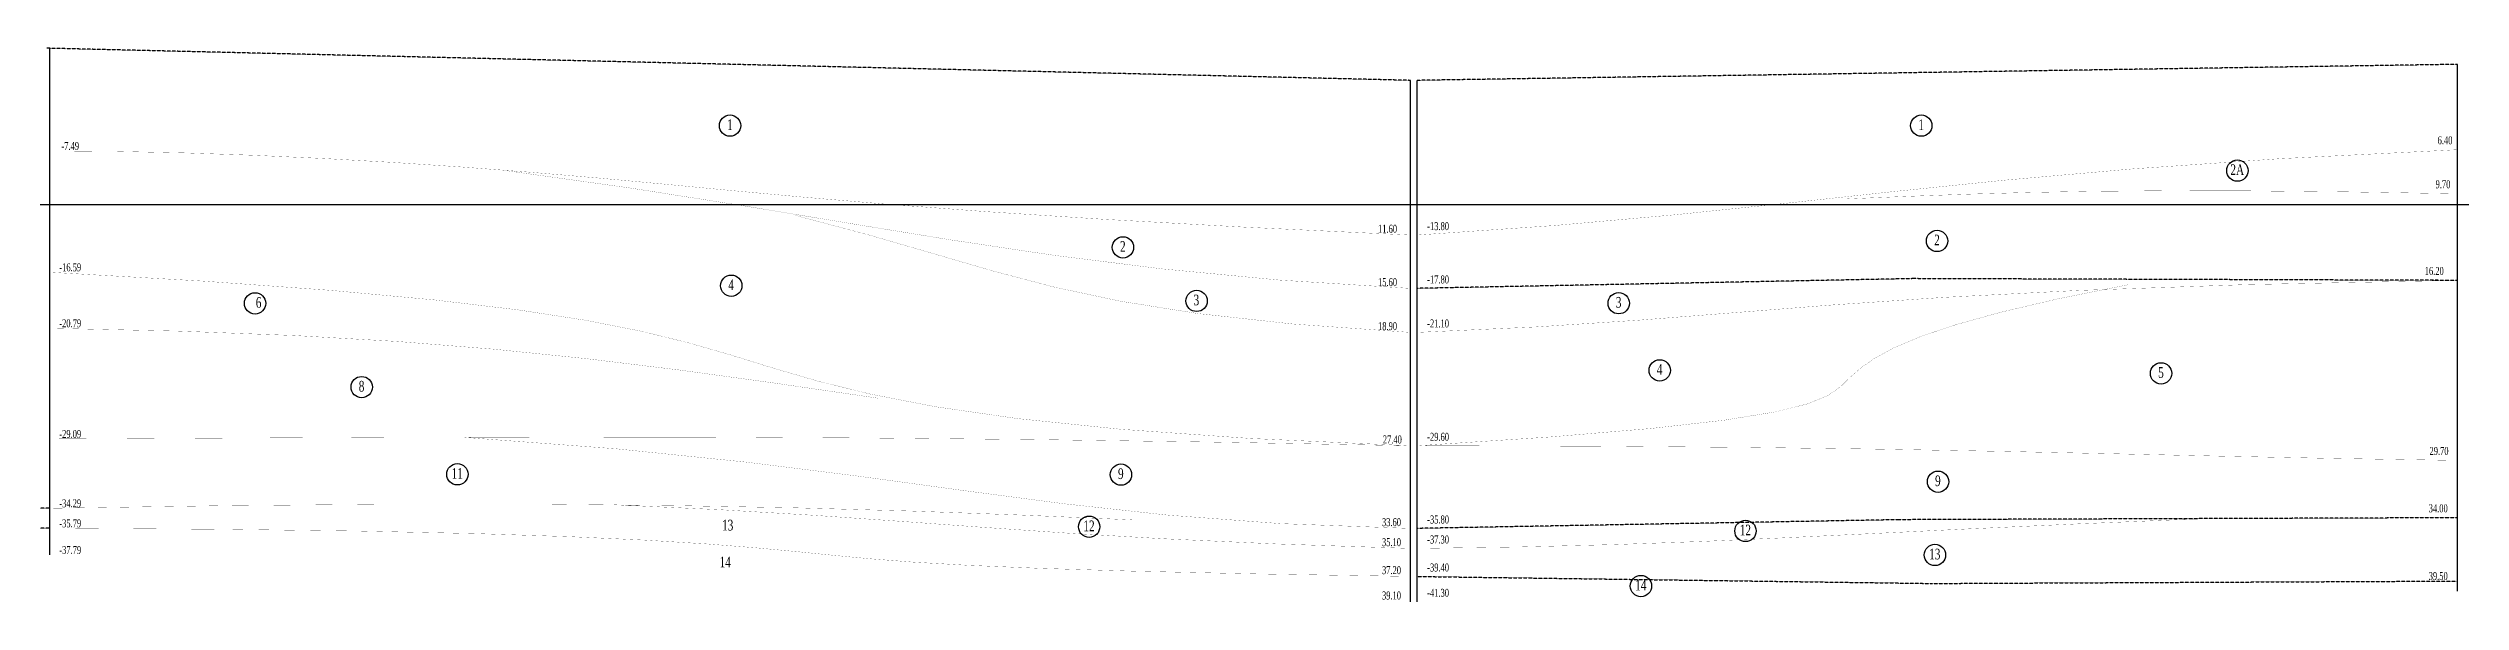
# Model space of a CAD drawing. Extents: x -57534 to 10615, y -13723 to 96319.
# Drawn here: x -36792 to -18704, y 15865 to 20016 of the extents above; entities that cross this region are included whole.
import ezdxf
from ezdxf.enums import TextEntityAlignment as Align

# ---------------------------------------------------------------- set-up
doc = ezdxf.new("R2010")
doc.units = 0
doc.header["$LTSCALE"] = 5
doc.header["$MEASUREMENT"] = 0
doc.linetypes.add('HIDDEN2', pattern=[0.1875, 0.125, -0.0625])
doc.layers.get('0').update_dxf_attribs({"linetype": 'CONTINUOUS'})
for name, color, linetype in [('1', 1, 'CONTINUOUS'), ('2', 7, 'CONTINUOUS'), ('3', 3, 'CONTINUOUS'), ('BORDER', 2, 'CONTINUOUS')]:
    doc.layers.add(name, color=color, linetype=linetype)
doc.styles.add('THUONG', font='vntimeh.shx', dxfattribs={"width": 0.65})

msp = doc.modelspace()

# ---------------------------------------------------------------- linework, layer by layer
at = {"ltscale": 5}
for p, q in [((-36778.8, 16215.5), (-36778.8, 20015.5)), ((-26578.8, 15864.5), (-26578.8, 19774.5)), ((-26528.8, 15864.5), (-26528.8, 19774.5)), ((-18728.8, 15944.5), (-18728.8, 19894.5))]:
    msp.add_line(p, q, dxfattribs=at)
at = {"layer": '1', "linetype": 'HIDDEN2', "ltscale": 2.5}
for p, q in [((-26578.8, 19774.5), (-36803.8, 20015.5)), ((-18728.8, 19894.5), (-26528.8, 19774.5)), ((-22812.3, 18287.6), (-26528.8, 18214.5)), ((-18728.8, 18274.5), (-22812.3, 18287.6)), ((-36778.8, 16565.5), (-39803.8, 16565.5)), ((-22915.4, 16479.8), (-26528.8, 16414.5)), ((-18728.8, 16494.5), (-22915.4, 16479.8)), ((-36778.8, 16415.5), (-39803.8, 16415.5)), ((-26528.8, 16054.5), (-22667.2, 16001.7)), ((-22667.2, 16001.7), (-18728.8, 16019.8))]:
    msp.add_line(p, q, dxfattribs=at)
at = {"layer": '1', "linetype": 'HIDDEN2', "ltscale": 2.5, "const_width": 1}
for points in [[(-36778.8, 19245.5), (-36276.4, 19241.7), (-35764.8, 19230.5), (-35247.2, 19212.7), (-34726.9, 19188.7), (-34206.8, 19159.3), (-33690.2, 19124.8), (-33180.2, 19086), (-32679.8, 19043.5), (-32186.9, 18997.7), (-31676.8, 18949.1), (-31119.6, 18897.9), (-30485.4, 18844.4), (-29744.2, 18789.1), (-28866, 18732.1), (-27820.9, 18673.8), (-26578.8, 18614.5)], [(-18728.8, 19254.5), (-20050.3, 19187.8), (-21158, 19111.1), (-22109.2, 19027.5), (-22961.5, 18940.1), (-23772.2, 18851.9), (-24598.8, 18766.2), (-25498.5, 18686), (-26528.8, 18614.5)], [(-33366.1, 19098.4), (-32431.1, 18967.7), (-31583.7, 18834.8), (-30792.5, 18703.7), (-30026.1, 18578.4), (-29252.9, 18462.9), (-28441.6, 18361.1), (-27560.7, 18277), (-26578.8, 18214.5)], [(-18728.8, 18924.5), (-19563.9, 18938.5), (-20281.1, 18945.7), (-20901.8, 18947), (-21447.3, 18942.8), (-21938.8, 18934), (-22397.8, 18921.1), (-22845.5, 18904.9), (-23303.2, 18886)], [(-31186.9, 18761), (-30629, 18612.6), (-30147.8, 18473), (-29702.3, 18343.4), (-29251.6, 18225), (-28754.8, 18118.7), (-28171, 18025.8), (-27459.3, 17947.4), (-26578.8, 17884.5)], [(-36778.8, 18335.5), (-35622.2, 18268.7), (-34670, 18199.6), (-33893.9, 18127.9), (-33266, 18053.1), (-32758, 17974.8), (-32341.7, 17892.5), (-31989.2, 17805.9), (-31672.2, 17714.6), (-31361.8, 17618.5), (-31025.2, 17520.1), (-30628.9, 17422.1), (-30139.5, 17327.1), (-29523.3, 17238.2), (-28746.8, 17157.9), (-27776.5, 17089.1), (-26578.8, 17034.5)], [(-18728.8, 18274.5), (-20308.3, 18243), (-21565.8, 18199.4), (-22575.8, 18147.4), (-23413.1, 18090.5), (-24152.4, 18032.2), (-24868.4, 17976.1), (-25635.6, 17925.7), (-26528.8, 17884.5)], [(-21193.4, 18243), (-21726.1, 18135.7), (-22155.9, 18035), (-22495.4, 17940.5), (-22757.5, 17851.7), (-22954.8, 17768.1), (-23100.1, 17689.4), (-23205.9, 17615), (-23285, 17544.4), (-23354.1, 17477.2), (-23445.9, 17412.6), (-23597.1, 17349.8), (-23844.5, 17288), (-24224.6, 17226.3), (-24774.2, 17164.1), (-25530.1, 17100.4), (-26528.8, 17034.5)], [(-36778.8, 17915.5), (-35804.8, 17894), (-34945, 17861.1), (-34170.5, 17816.3), (-33452.7, 17758.9), (-32762.6, 17688.3), (-32071.5, 17604), (-31350.7, 17505.2), (-30571.3, 17391.3)], [(-26578.8, 17034.5), (-28042.3, 17061.7), (-29383.8, 17080.7), (-30637.3, 17092.6), (-31837, 17098.6), (-33016.9, 17099.7), (-34211.1, 17097.1), (-35453.7, 17092), (-36778.8, 17085.5)], [(-33672.8, 17097.1), (-32536.2, 17011.9), (-31566.2, 16912.5), (-30715.1, 16806.1), (-29935.5, 16699.5), (-29179.7, 16600), (-28400, 16514.6), (-27549, 16450.4), (-26578.8, 16414.5)], [(-26528.8, 17034.5), (-25193.8, 17031.2), (-24046.1, 17022.1), (-23043.5, 17008.7), (-22143.9, 16992.3), (-21304.8, 16974.3), (-20484.1, 16956.1), (-19639.6, 16939), (-18728.8, 16924.5)], [(-36778.8, 16565.5), (-35424.8, 16585.8), (-34210.5, 16595.5), (-33114.7, 16595.3), (-32116, 16586.2), (-31193.1, 16569.1), (-30324.9, 16544.9), (-29490, 16514.5), (-28667.1, 16478.8)], [(-32570.8, 16592.9), (-31753, 16554.7), (-31049.4, 16512.8), (-30412.9, 16468.6), (-29796.1, 16423.7), (-29151.6, 16379.4), (-28432.1, 16337.1), (-27590.3, 16298.4), (-26578.8, 16264.5)], [(-20520.4, 16492.1), (-21535.7, 16450.2), (-22391.6, 16411.1), (-23130.2, 16375.2), (-23793.3, 16343.3), (-24422.8, 16315.6), (-25060.7, 16293), (-25748.7, 16275.7), (-26528.8, 16264.5)], [(-36778.8, 16415.5), (-35509.5, 16408.2), (-34453.9, 16394.6), (-33586.6, 16375.7), (-32882.2, 16352.7), (-32315.2, 16326.7), (-31860.2, 16298.6), (-31491.7, 16269.7), (-31184.3, 16241), (-30910.1, 16213.3), (-30630.9, 16186.9), (-30306.2, 16161.8), (-29895.4, 16137.9), (-29357.9, 16115.2), (-28653, 16093.8), (-27740.2, 16073.5), (-26578.8, 16054.5)]]:
    msp.add_lwpolyline(points, dxfattribs=at)
at = {"layer": '3', "ltscale": 5}
msp.add_line((-42345.9, 18844.5), (-4447.6, 18844.5), dxfattribs=at)
at = {"layer": 'BORDER'}
for centre in [(-31679.9, 19434.9), (-22748.2, 19434.9), (-20378.3, 19098), (-22629.9, 18570.5), (-28733.8, 18522.3), (-31670.8, 18234.6), (-35241.2, 18102.3), (-28182.1, 18120.9), (-25016.7, 18103.6), (-34441.5, 17474.1), (-24709.6, 17599.7), (-20950.4, 17577.2), (-33724, 16820.6), (-28748.8, 16818.1), (-22623, 16765), (-28987.3, 16426.9), (-24066.5, 16395.5), (-22646.3, 16215.6), (-24850.3, 15982.2)]:
    msp.add_circle(centre, 80, dxfattribs=at)

# ---------------------------------------------------------------- texts
at = {"layer": '2', "color": 0, "style": 'THUONG', "width": 0.7}
for s, p in [('1', (-31681, 19401.7)), ('1', (-22749.2, 19401.7)), ('2a', (-20379.4, 19064.7)), ('2', (-28734.9, 18489.1)), ('2', (-22631, 18537.3)), ('4', (-31671.9, 18201.3)), ('6', (-35214.3, 18069.1)), ('3', (-28183.2, 18087.6)), ('3', (-25017.7, 18070.4)), ('4', (-24710.7, 17566.4)), ('5', (-20951.5, 17543.9)), ('8', (-34442.6, 17440.9)), ('11', (-33725.1, 16787.3)), ('9', (-28749.9, 16784.8)), ('9', (-22624.1, 16731.7)), ('13', (-31697.4, 16399.2)), ('12', (-28988.4, 16393.6)), ('12', (-24067.5, 16362.3)), ('14', (-31715.6, 16122.8)), ('13', (-22647.4, 16182.3)), ('14', (-24851.4, 15949))]:
    msp.add_text(s, height=80, dxfattribs=at).set_placement(p, align=Align.CENTER)
at = {"layer": '3', "style": 'THUONG', "width": 0.7}
for s, p in [('6.40', (-18877.2, 19295.5)), ('9.70', (-18892.6, 18965.5)), ('11.60', (-26821.5, 18631.6)), ('15.60', (-26821.5, 18231.6)), ('16.20', (-18973.9, 18315.5)), ('18.90', (-26821.5, 17901.6)), ('27.40', (-26785.6, 17051.6)), ('29.70', (-18938, 16965.5)), ('33.60', (-26791.9, 16431.6)), ('34.00', (-18944.2, 16535.5)), ('35.10', (-26791.9, 16281.6)), ('37.20', (-26791.9, 16071.6)), ('39.10', (-26791.9, 15881.6)), ('39.50', (-18944.2, 16027.4))]:
    msp.add_text(s, height=60, dxfattribs=at).set_placement(p)
for s, p in [('-7.49', (-36626.8, 19252.9)), ('-16.59', (-36626.8, 18342.9)), ('-20.79', (-36626.8, 17922.9)), ('-29.09', (-36626.8, 17092.9)), ('-34.29', (-36626.8, 16572.9)), ('-35.79', (-36626.8, 16422.9)), ('-37.79', (-36626.8, 16222.9))]:
    msp.add_text(s, height=60, dxfattribs=at).set_placement(p, align=Align.CENTER)
for s, p in [('-13.80', (-26289.2, 18651.5)), ('-17.80', (-26289.2, 18251.5)), ('-21.10', (-26289.2, 17921.5)), ('-29.60', (-26289.2, 17071.5)), ('-35.80', (-26289.2, 16451.5)), ('-37.30', (-26289.2, 16301.5)), ('-39.40', (-26289.2, 16091.5)), ('-41.30', (-26289.2, 15901.5))]:
    msp.add_text(s, height=60, dxfattribs=at).set_placement(p, align=Align.RIGHT)

doc.saveas('drawing.dxf')
